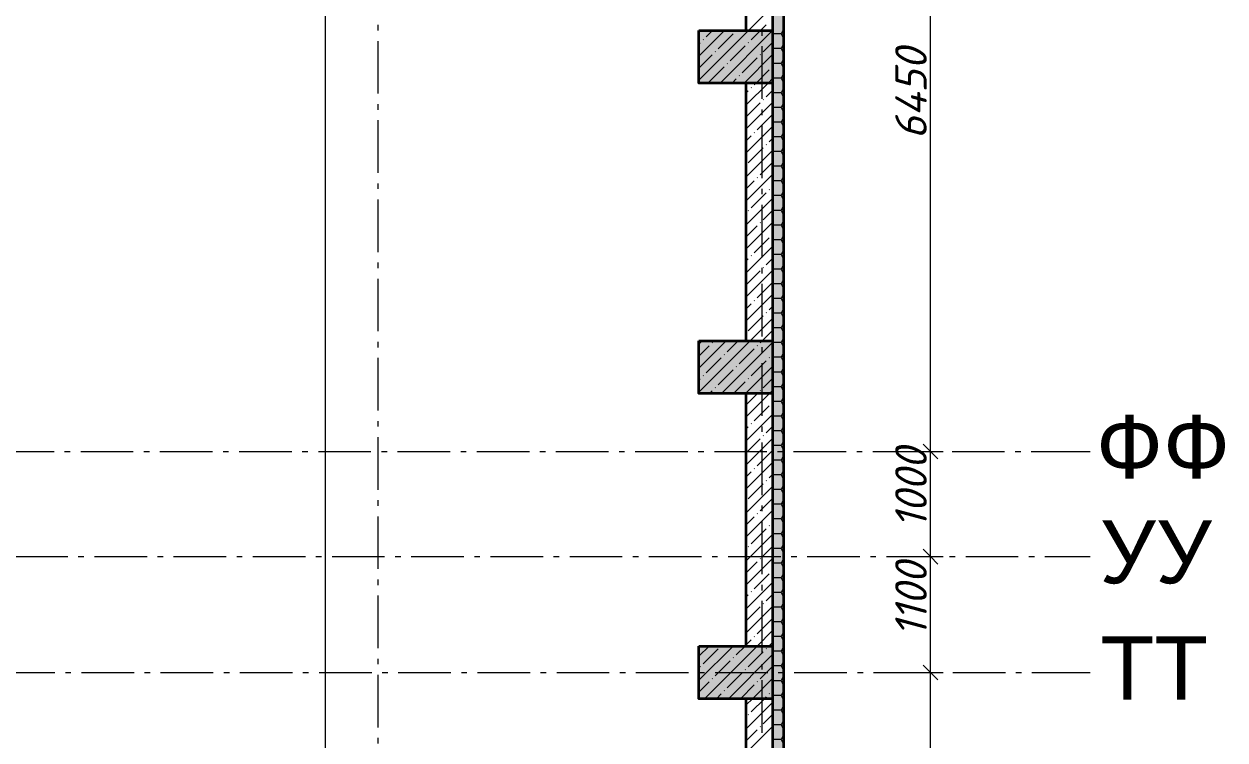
# Model space of a CAD drawing. Header units: millimetres. Extents: x -81576 to 1046824, y -248937 to 691537.
# Drawn here: x 193971 to 205386, y 669599 to 676403 of the extents above; entities that cross this region are included whole.
import ezdxf

# ---------------------------------------------------------------- set-up
doc = ezdxf.new("R2010")
doc.units = ezdxf.units.MM
doc.layers.add('PDF _Геометрия', color=7, linetype='Continuous', true_color=0x1d1d1d)
doc.layers.add('PDF _Сплошная заливка', color=7, linetype='Continuous', true_color=0xffffff)
doc.layers.add('PDF _Текст', color=7, linetype='Continuous')
doc.styles.add('PDF ArialMT', font='arial.ttf')
doc.styles.add('PDF ISOCPEUR Italic', font='isocpeui.ttf')

msp = doc.modelspace()

# ---------------------------------------------------------------- hatches: boundary and pattern name
at = {"layer": 'PDF _Сплошная заливка', "true_color": 0x636466, "transparency": 33554559}
for points in [[(201088, 637747.2), (201188, 637747.2), (201188, 682543.1), (201088, 682543.1), (201088, 653403.1), (201186, 653403.1), (201186, 652803.1), (201088, 652803.1)], [(201188, 637747.2), (201196, 637747.2), (201196, 682551.1), (201188, 682551.1)], [(200386, 675841.1), (201086, 675841.1), (201086, 676341.1), (200386, 676341.1)], [(200386, 672890.8), (201086, 672890.8), (201086, 673390.8), (200386, 673390.8)], [(200386, 669991.1), (201086, 669991.1), (201086, 670491.1), (200386, 670491.1)]]:
    msp.add_hatch(color=251, dxfattribs=at).paths.add_polyline_path(points)

# ---------------------------------------------------------------- linework, layer by layer
at = {"layer": 'PDF _Геометрия', "color": 8, "lineweight": 9, "true_color": 0x808080}
msp.add_lwpolyline([(196836, 634984.7), (196836, 685937.1)], dxfattribs=at)
at = {"layer": 'PDF _Геометрия', "color": 7, "lineweight": 13}
for points in [[(97276, 669786.1), (97276, 682551.1), (97386, 682551.1), (201086, 682551.1), (201196, 682551.1), (201196, 637747.2)], [(201188, 637747.2), (201188, 682543.1), (188186, 682543.1)]]:
    msp.add_lwpolyline(points, dxfattribs=at)
at = {"layer": 'PDF _Геометрия', "color": 7, "lineweight": 9}
for points in [[(201088, 653403.1), (201088, 682443.1), (188186, 682443.1)], [(201086, 653403.1), (201086, 682441.1), (188186, 682441.1)], [(202586.2, 639471.1), (202586.2, 639991.1), (202586.2, 643541.1), (202586.2, 643991.1), (202586.2, 648691.1), (202586.2, 652041.1), (202586.2, 658141.1), (202586.2, 659841.1), (202586.2, 661141.1), (202586.2, 664341.1), (202586.2, 666741.1), (202586.2, 666891.1), (202586.2, 670241.1), (202586.2, 671341.1), (202586.2, 672341.1), (202586.2, 678790.8), (202586.2, 682461.1)], [(197336, 676341.3), (197336, 676394.2)], [(200986, 676291.1), (200986, 676344)], [(197336, 675741.3), (197336, 676241.3)], [(200986, 675691.1), (200986, 676191.1)], [(197336, 675588.4), (197336, 675641.3)], [(200986, 675538.2), (200986, 675591.1)], [(197336, 674988.4), (197336, 675488.4)], [(200986, 674938.2), (200986, 675438.2)], [(197336, 674835.5), (197336, 674888.4)], [(200986, 674785.3), (200986, 674838.2)], [(197336, 674235.5), (197336, 674735.5)], [(200986, 674185.3), (200986, 674685.3)], [(197336, 674082.5), (197336, 674135.5)], [(197336, 673482.5), (197336, 673982.5)], [(200986, 674032.4), (200986, 674085.3)], [(200986, 673432.4), (200986, 673932.4)], [(197336, 673329.6), (197336, 673382.5)], [(200986, 673279.5), (200986, 673332.4)], [(197336, 672729.6), (197336, 673229.6)], [(200986, 672679.5), (200986, 673179.5)], [(197336, 672576.7), (197336, 672629.6)], [(200986, 672526.5), (200986, 672579.5)], [(197336, 671976.7), (197336, 672476.7)], [(200986, 671926.5), (200986, 672426.5)], [(202516.2, 672411.1), (202586.2, 672341.1), (202656.2, 672271.1)], [(193756.5, 672341.1), (194256.5, 672341.1)], [(194356.5, 672341.1), (194409.4, 672341.1)], [(194509.4, 672341.1), (195009.4, 672341.1)], [(195109.4, 672341.1), (195162.3, 672341.1)], [(195262.3, 672341.1), (195762.3, 672341.1)], [(195862.3, 672341.1), (195915.3, 672341.1)], [(196015.3, 672341.1), (196515.3, 672341.1)], [(196615.3, 672341.1), (196668.2, 672341.1)], [(196768.2, 672341.1), (197268.2, 672341.1)], [(197368.2, 672341.1), (197421.1, 672341.1)], [(197521.1, 672341.1), (198021.1, 672341.1)], [(198121.1, 672341.1), (198174, 672341.1)], [(198274, 672341.1), (198774, 672341.1)], [(198874, 672341.1), (198926.9, 672341.1)], [(199026.9, 672341.1), (199526.9, 672341.1)], [(199626.9, 672341.1), (199679.8, 672341.1)], [(199779.8, 672341.1), (200279.8, 672341.1)], [(200379.8, 672341.1), (200432.8, 672341.1)], [(200532.8, 672341.1), (201032.8, 672341.1)], [(201132.8, 672341.1), (201185.7, 672341.1)], [(201285.7, 672341.1), (201785.7, 672341.1)], [(201885.7, 672341.1), (201938.6, 672341.1)], [(202038.6, 672341.1), (202538.6, 672341.1)], [(202487.2, 672341.1), (202586.2, 672341.1), (202706.2, 672341.1)], [(202638.6, 672341.1), (202691.5, 672341.1)], [(202791.5, 672341.1), (203291.5, 672341.1)], [(203391.5, 672341.1), (203444.4, 672341.1)], [(203544.4, 672341.1), (204103.9, 672341.1)], [(197336, 671823.8), (197336, 671876.7)], [(200986, 671773.6), (200986, 671826.5)], [(197336, 671223.8), (197336, 671723.8)], [(200986, 671173.6), (200986, 671673.6)], [(202516.2, 671411.1), (202586.2, 671341.1), (202656.2, 671271.1)], [(193886.8, 671341.1), (194386.8, 671341.1)], [(194486.8, 671341.1), (194539.8, 671341.1)], [(194639.8, 671341.1), (195139.8, 671341.1)], [(195239.8, 671341.1), (195292.7, 671341.1)], [(195392.7, 671341.1), (195892.7, 671341.1)], [(195992.7, 671341.1), (196045.6, 671341.1)], [(196145.6, 671341.1), (196645.6, 671341.1)], [(196745.6, 671341.1), (196798.5, 671341.1)], [(196898.5, 671341.1), (197398.5, 671341.1)], [(197498.5, 671341.1), (197551.4, 671341.1)], [(197651.4, 671341.1), (198151.4, 671341.1)], [(198251.4, 671341.1), (198304.3, 671341.1)], [(198404.3, 671341.1), (198904.3, 671341.1)], [(199004.3, 671341.1), (199057.3, 671341.1)], [(199157.3, 671341.1), (199657.3, 671341.1)], [(199757.3, 671341.1), (199810.2, 671341.1)], [(199910.2, 671341.1), (200410.2, 671341.1)], [(200510.2, 671341.1), (200563.1, 671341.1)], [(200663.1, 671341.1), (201163.1, 671341.1)], [(201263.1, 671341.1), (201316, 671341.1)], [(201416, 671341.1), (201916, 671341.1)], [(202016, 671341.1), (202068.9, 671341.1)], [(202168.9, 671341.1), (202668.9, 671341.1)], [(202487.2, 671341.1), (202586.2, 671341.1), (202706.2, 671341.1)], [(202768.9, 671341.1), (202821.8, 671341.1)], [(202921.8, 671341.1), (203421.8, 671341.1)], [(203521.8, 671341.1), (203574.8, 671341.1)], [(203674.8, 671341.1), (204103.9, 671341.1)], [(197336, 671070.9), (197336, 671123.8)], [(200986, 671020.7), (200986, 671073.6)], [(197336, 670470.9), (197336, 670970.9)], [(200986, 670420.7), (200986, 670920.7)], [(197336, 670318), (197336, 670370.9)], [(200986, 670267.8), (200986, 670320.7)], [(193763.5, 670241.1), (194263.5, 670241.1)], [(194363.5, 670241.1), (194416.4, 670241.1)], [(194516.4, 670241.1), (195016.4, 670241.1)], [(195116.4, 670241.1), (195169.3, 670241.1)], [(195269.3, 670241.1), (195769.3, 670241.1)], [(195869.3, 670241.1), (195922.3, 670241.1)], [(196022.3, 670241.1), (196522.3, 670241.1)], [(196622.3, 670241.1), (196675.2, 670241.1)], [(196775.2, 670241.1), (197275.2, 670241.1)], [(197336, 669718), (197336, 670218)], [(197375.2, 670241.1), (197428.1, 670241.1)], [(197528.1, 670241.1), (198028.1, 670241.1)], [(198128.1, 670241.1), (198181, 670241.1)], [(198281, 670241.1), (198781, 670241.1)], [(198881, 670241.1), (198933.9, 670241.1)], [(199033.9, 670241.1), (199533.9, 670241.1)], [(199633.9, 670241.1), (199686.8, 670241.1)], [(199786.8, 670241.1), (200286.8, 670241.1)], [(200386.8, 670241.1), (200439.8, 670241.1)], [(200539.8, 670241.1), (201039.8, 670241.1)], [(201139.8, 670241.1), (201192.7, 670241.1)], [(201292.7, 670241.1), (201792.7, 670241.1)], [(201892.7, 670241.1), (201945.6, 670241.1)], [(202045.6, 670241.1), (202545.6, 670241.1)], [(202487.2, 670241.1), (202586.2, 670241.1), (202706.2, 670241.1)], [(202516.2, 670311.1), (202586.2, 670241.1), (202656.2, 670171.1)], [(202645.6, 670241.1), (202698.5, 670241.1)], [(202798.5, 670241.1), (203298.5, 670241.1)], [(203398.5, 670241.1), (203451.4, 670241.1)], [(203551.4, 670241.1), (204103.9, 670241.1)], [(200986, 669667.8), (200986, 670167.8)], [(197336, 669565), (197336, 669618)]]:
    msp.add_lwpolyline(points, dxfattribs=at)
at = {"layer": 'PDF _Геометрия', "color": 7, "lineweight": 35}
for points in [[(193086, 678640.8), (193086, 680490.8), (193336, 680490.8), (193336, 678790.8), (200836, 678790.8), (200836, 682190.8), (193336, 682190.8), (193336, 682440.8), (201086, 682440.8), (201086, 682190.8), (201086, 678540.8), (201086, 653403.1)], [(200836, 676341.1), (200836, 678290.8)], [(200836, 673390.8), (200836, 675841.1)], [(200836, 670491.1), (200836, 672890.8)], [(200836, 667141.1), (200836, 669991.1)]]:
    msp.add_lwpolyline(points, dxfattribs=at)
at = {"layer": 'PDF _Геометрия', "lineweight": 9}
for points in [[(201086, 676568.8), (200858.3, 676341.1), (200386, 675868.8)], [(201026.2, 676395), (200972.4, 676341.1), (200883.7, 676252.4)], [(200402.1, 676341.1), (200386, 676325)], [(200630.2, 676341.1), (200386, 676096.9)], [(200516.2, 676341.1), (200456, 676280.9)], [(200712.6, 676309.4), (200570, 676166.9)], [(201086, 676340.7), (200586.4, 675841.1)], [(200743.5, 676340.3), (200741.1, 676337.9)], [(201166.5, 676308.5), (201088, 676308.5)], [(201188, 676345.9), (201166.5, 676308.5)], [(201166.5, 676308.5), (201188, 676271.1)], [(200399, 676223.9), (200386, 676211)], [(200429.9, 676254.8), (200427.5, 676252.4)], [(200826.7, 676195.4), (200684.1, 676052.8)], [(200857.5, 676226.3), (200855.2, 676223.9)], [(201086, 676226.7), (200997.7, 676138.4)], [(201166.5, 676168.8), (201088, 676168.8)], [(201188, 676206.2), (201166.5, 676168.9)], [(201166.5, 676168.8), (201188, 676131.5)], [(200513, 676109.8), (200386, 675982.9)], [(200543.9, 676140.7), (200541.5, 676138.4)], [(200940.7, 676081.3), (200798.1, 675938.8)], [(201086, 676112.6), (200814.5, 675841.1)], [(200971.6, 676112.2), (200969.2, 676109.8)], [(201166.5, 676029.2), (201088, 676029.2)], [(201188, 676066.5), (201166.5, 676029.2)], [(201166.5, 676029.2), (201188, 675991.8)], [(200627.1, 675995.8), (200484.5, 675853.2)], [(200658, 676026.7), (200655.6, 676024.3)], [(201054.8, 675967.3), (200928.6, 675841.1), (200912.2, 675824.7)], [(201085.6, 675998.2), (201083.3, 675995.8)], [(201188, 675926.9), (201166.5, 675889.5)], [(200741.1, 675881.7), (200700.5, 675841.1)], [(200772, 675912.6), (200769.6, 675910.3)], [(201086, 675884.5), (201042.6, 675841.1), (200836, 675634.5)], [(201166.5, 675889.5), (201088, 675889.5)], [(201166.5, 675889.5), (201188, 675852.1)], [(200855.2, 675767.7), (200836, 675748.6)], [(200886.1, 675798.6), (200883.7, 675796.2)], [(201086, 675770.5), (201026.2, 675710.7)], [(201166.5, 675749.8), (201088, 675749.8)], [(201188, 675787.2), (201166.5, 675749.8)], [(201166.5, 675749.8), (201188, 675712.4)], [(201086, 675656.4), (200836, 675406.4)], [(200969.2, 675653.6), (200836, 675520.5)], [(201000.1, 675684.5), (200997.7, 675682.2)], [(201166.5, 675610.1), (201088, 675610.1)], [(201188, 675647.5), (201166.5, 675610.1)], [(201166.5, 675610.1), (201188, 675572.7)], [(201083.3, 675539.6), (200940.7, 675397)], [(201166.5, 675470.4), (201088, 675470.4)], [(201188, 675507.8), (201166.5, 675470.5)], [(201166.5, 675470.4), (201188, 675433.1)], [(201086, 675428.3), (200836, 675178.3)], [(200914.6, 675370.9), (200912.2, 675368.5)], [(201188, 675368.1), (201166.5, 675330.8)], [(200883.7, 675340), (200836, 675292.4)], [(201028.6, 675256.8), (201026.2, 675254.5)], [(201086, 675314.3), (201054.8, 675283)], [(201166.5, 675330.7), (201088, 675330.7)], [(201166.5, 675330.8), (201188, 675293.4)], [(201188, 675228.4), (201166.5, 675191.1)], [(201086, 675200.2), (200836, 674950.2)], [(200997.7, 675226), (200855.2, 675083.4)], [(201166.5, 675191.1), (201088, 675191.1)], [(201166.5, 675191.1), (201188, 675153.7)], [(201086, 675086.2), (200969.2, 674969.3)], [(201166.5, 675051.4), (201088, 675051.4)], [(201188, 675088.8), (201166.5, 675051.4)], [(201166.5, 675051.4), (201188, 675014)], [(201086, 674972.1), (200836, 674722.1)], [(200912.2, 674912.3), (200836, 674836.2)], [(200943.1, 674943.2), (200940.7, 674940.8)], [(201166.5, 674911.7), (201088, 674911.7)], [(201188, 674949.1), (201166.5, 674911.7)], [(201166.5, 674911.7), (201188, 674874.3)], [(201026.2, 674798.3), (200883.7, 674655.7)], [(201057.1, 674829.2), (201054.8, 674826.8)], [(201086, 674858.1), (201083.3, 674855.3)], [(201166.5, 674772), (201088, 674772)], [(201188, 674809.4), (201166.5, 674772)], [(201166.5, 674772), (201188, 674734.6)], [(201086, 674744), (200836, 674494)], [(201188, 674669.7), (201166.5, 674632.4)], [(200857.5, 674629.6), (200855.2, 674627.2)], [(201086, 674630), (200997.7, 674541.7)], [(201166.5, 674632.3), (201088, 674632.3)], [(201166.5, 674632.3), (201188, 674595)], [(201086, 674515.9), (200836, 674265.9)], [(200940.7, 674484.6), (200836, 674380)], [(200971.6, 674515.5), (200969.2, 674513.1)], [(201166.5, 674492.7), (201088, 674492.7)], [(201188, 674530), (201166.5, 674492.7)], [(201166.5, 674492.7), (201188, 674455.3)], [(201054.8, 674370.6), (200912.2, 674228)], [(201085.6, 674401.5), (201083.3, 674399.1)], [(201166.5, 674353), (201088, 674353)], [(201188, 674390.4), (201166.5, 674353)], [(201166.5, 674353), (201188, 674315.6)], [(201086, 674287.8), (200836, 674037.8)], [(200886.1, 674201.9), (200883.7, 674199.5)], [(201166.5, 674213.3), (201088, 674213.3)], [(201188, 674250.7), (201166.5, 674213.3)], [(201166.5, 674213.3), (201188, 674175.9)], [(200855.2, 674171), (200836, 674151.9)], [(201000.1, 674087.8), (200997.7, 674085.5)], [(201086, 674173.8), (201026.2, 674114)], [(201188, 674111), (201166.5, 674073.6)], [(201086, 674059.7), (200836, 673809.7)], [(200969.2, 674057), (200836, 673923.8)], [(201166.5, 674073.6), (201088, 674073.6)], [(201166.5, 674073.6), (201188, 674036.2)], [(201083.3, 673942.9), (200940.7, 673800.3)], [(201166.5, 673933.9), (201088, 673933.9)], [(201188, 673971.3), (201166.5, 673934)], [(201166.5, 673933.9), (201188, 673896.6)], [(201086, 673831.6), (200836, 673581.6)], [(200914.6, 673774.2), (200912.2, 673771.8)], [(201166.5, 673794.3), (201088, 673794.3)], [(201188, 673831.6), (201166.5, 673794.3)], [(201166.5, 673794.3), (201188, 673756.9)], [(200883.7, 673743.3), (200836, 673695.7)], [(201028.6, 673660.2), (201026.2, 673657.8)], [(201086, 673717.6), (201054.8, 673686.3)], [(201166.5, 673654.6), (201088, 673654.6)], [(201188, 673692), (201166.5, 673654.6)], [(201166.5, 673654.6), (201188, 673617.2)], [(201086, 673603.5), (200873.3, 673390.8), (200386, 672903.5)], [(200997.7, 673629.3), (200855.2, 673486.7)], [(201188, 673552.3), (201166.5, 673514.9)], [(201086, 673489.5), (200987.3, 673390.8), (200969.2, 673372.7)], [(201166.5, 673514.9), (201088, 673514.9)], [(201166.5, 673514.9), (201188, 673477.5)], [(201188, 673412.6), (201166.5, 673375.2)], [(200417.1, 673390.8), (200386, 673359.7)], [(200645.2, 673390.8), (200386, 673131.6)], [(200484.5, 673344.1), (200386, 673245.7)], [(200515.4, 673375), (200513, 673372.7)], [(201086, 673375.4), (200601.4, 672890.8)], [(200759.2, 673390.8), (200655.6, 673287.1)], [(200912.2, 673315.6), (200769.6, 673173.1)], [(200943.1, 673346.5), (200940.7, 673344.1)], [(201166.5, 673375.2), (201088, 673375.2)], [(201166.5, 673375.2), (201188, 673337.8)], [(200598.6, 673230.1), (200456, 673087.5)], [(200629.4, 673261), (200627.1, 673258.6)], [(201026.2, 673201.6), (200883.7, 673059)], [(201057.1, 673232.5), (201054.8, 673230.1)], [(201086, 673261.4), (201083.3, 673258.6)], [(201166.5, 673235.5), (201088, 673235.5)], [(201188, 673272.9), (201166.5, 673235.6)], [(201166.5, 673235.5), (201188, 673198.1)], [(200429.9, 673061.4), (200427.5, 673059)], [(200712.6, 673116), (200570, 672973.5)], [(200743.5, 673146.9), (200741.1, 673144.6)], [(201086, 673147.3), (200829.5, 672890.8)], [(201166.5, 673095.8), (201088, 673095.8)], [(201188, 673133.2), (201166.5, 673095.9)], [(201166.5, 673095.9), (201188, 673058.5)], [(200399, 673030.5), (200386, 673017.6)], [(200543.9, 672947.3), (200541.5, 672945)], [(200826.7, 673002), (200715.4, 672890.8)], [(200857.5, 673032.9), (200855.2, 673030.5)], [(201086, 673033.3), (200997.7, 672945)], [(201166.5, 672956.2), (201088, 672956.2)], [(201188, 672993.5), (201166.5, 672956.2)], [(201166.5, 672956.2), (201188, 672918.8)], [(200513, 672916.5), (200487.3, 672890.8)], [(201086, 672919.2), (201057.6, 672890.8), (200836, 672669.2)], [(200940.7, 672887.9), (200836, 672783.3)], [(200971.6, 672918.8), (200969.2, 672916.5)], [(201188, 672853.9), (201166.5, 672816.5)], [(201054.8, 672773.9), (200912.2, 672631.3)], [(201085.6, 672804.8), (201083.3, 672802.4)], [(201166.5, 672816.5), (201088, 672816.5)], [(201166.5, 672816.5), (201188, 672779.1)], [(201086, 672691.1), (200836, 672441.1)], [(200886.1, 672605.2), (200883.7, 672602.8)], [(201166.5, 672676.8), (201088, 672676.8)], [(201188, 672714.2), (201166.5, 672676.8)], [(201166.5, 672676.8), (201188, 672639.4)], [(200855.2, 672574.3), (200836, 672555.2)], [(201000.1, 672491.1), (200997.7, 672488.8)], [(201086, 672577.1), (201026.2, 672517.3)], [(201166.5, 672537.1), (201088, 672537.1)], [(201188, 672574.5), (201166.5, 672537.1)], [(201166.5, 672537.1), (201188, 672499.7)], [(201086, 672463), (200836, 672213)], [(200969.2, 672460.3), (200836, 672327.1)], [(201166.5, 672397.4), (201088, 672397.4)], [(201188, 672434.8), (201166.5, 672397.5)], [(201166.5, 672397.4), (201188, 672360.1)], [(201083.3, 672346.2), (200940.7, 672203.7)], [(201188, 672295.1), (201166.5, 672257.8)], [(201086, 672234.9), (200836, 671984.9)], [(200883.7, 672146.6), (200836, 672099)], [(200914.6, 672177.5), (200912.2, 672175.1)], [(201166.5, 672257.8), (201088, 672257.8)], [(201166.5, 672257.8), (201188, 672220.4)], [(201188, 672155.5), (201166.5, 672118.1)], [(200997.7, 672032.6), (200855.2, 671890)], [(201028.6, 672063.5), (201026.2, 672061.1)], [(201086, 672120.9), (201054.8, 672089.6)], [(201166.5, 672118.1), (201088, 672118.1)], [(201166.5, 672118.1), (201188, 672080.7)], [(201086, 672006.8), (200836, 671756.8)], [(201166.5, 671978.4), (201088, 671978.4)], [(201188, 672015.8), (201166.5, 671978.4)], [(201166.5, 671978.4), (201188, 671941)], [(201086, 671892.8), (200969.2, 671776)], [(201166.5, 671838.7), (201088, 671838.7)], [(201188, 671876.1), (201166.5, 671838.7)], [(201166.5, 671838.7), (201188, 671801.3)], [(201086, 671778.7), (200836, 671528.7)], [(200912.2, 671718.9), (200836, 671642.8)], [(200943.1, 671749.8), (200940.7, 671747.5)], [(201166.5, 671699), (201088, 671699)], [(201188, 671736.4), (201166.5, 671699.1)], [(201166.5, 671699), (201188, 671661.7)], [(201026.2, 671604.9), (200883.7, 671462.3)], [(201057.1, 671635.8), (201054.8, 671633.4)], [(201086, 671664.7), (201083.3, 671661.9)], [(201188, 671596.7), (201166.5, 671559.4)], [(201086, 671550.6), (200836, 671300.6)], [(201166.5, 671559.4), (201088, 671559.4)], [(201166.5, 671559.4), (201188, 671522)], [(200857.5, 671436.2), (200855.2, 671433.8)], [(201086, 671436.6), (200997.7, 671348.3)], [(201166.5, 671419.7), (201088, 671419.7)], [(201188, 671457.1), (201166.5, 671419.7)], [(201166.5, 671419.7), (201188, 671382.3)], [(201086, 671322.5), (200836, 671072.5)], [(200940.7, 671291.3), (200836, 671186.6)], [(200971.6, 671322.1), (200969.2, 671319.8)], [(201166.5, 671280), (201088, 671280)], [(201188, 671317.4), (201166.5, 671280)], [(201166.5, 671280), (201188, 671242.6)], [(201054.8, 671177.2), (200912.2, 671034.6)], [(201085.6, 671208.1), (201083.3, 671205.7)], [(201166.5, 671140.3), (201088, 671140.3)], [(201188, 671177.7), (201166.5, 671140.3)], [(201166.5, 671140.3), (201188, 671102.9)], [(201086, 671094.4), (200836, 670844.4)], [(200886.1, 671008.5), (200883.7, 671006.1)], [(201188, 671038), (201166.5, 671000.7)], [(200855.2, 670977.6), (200836, 670958.5)], [(201000.1, 670894.5), (200997.7, 670892.1)], [(201086, 670980.4), (201026.2, 670920.6)], [(201166.5, 671000.6), (201088, 671000.6)], [(201166.5, 671000.6), (201188, 670963.2)], [(201188, 670898.3), (201166.5, 670861)], [(201086, 670866.3), (200836, 670616.3)], [(200969.2, 670863.6), (200836, 670730.4)], [(201166.5, 670860.9), (201088, 670860.9)], [(201166.5, 670861), (201188, 670823.6)], [(201083.3, 670749.5), (200940.7, 670607)], [(201166.5, 670721.3), (201088, 670721.3)], [(201188, 670758.6), (201166.5, 670721.3)], [(201166.5, 670721.3), (201188, 670683.9)], [(201086, 670638.2), (200938.9, 670491.1), (200438.9, 669991.1)], [(200883.7, 670549.9), (200836, 670502.3)], [(200914.6, 670580.8), (200912.2, 670578.4)], [(201166.5, 670581.6), (201088, 670581.6)], [(201188, 670619), (201166.5, 670581.6)], [(201166.5, 670581.6), (201188, 670544.2)], [(200482.7, 670491.1), (200386, 670394.4)], [(200710.8, 670491.1), (200386, 670166.3)], [(200570, 670464.4), (200427.5, 670321.8)], [(200824.9, 670491.1), (200741.1, 670407.4)], [(200997.7, 670435.9), (200855.2, 670293.3)], [(201028.6, 670466.8), (201026.2, 670464.4)], [(201086, 670524.2), (201054.8, 670492.9)], [(201166.5, 670441.9), (201088, 670441.9)], [(201188, 670479.3), (201166.5, 670441.9)], [(201166.5, 670441.9), (201188, 670404.5)], [(200684.1, 670350.3), (200541.5, 670207.8)], [(201086, 670410.2), (200667, 669991.1)], [(200715, 670381.2), (200712.6, 670378.9)], [(201188, 670339.6), (201166.5, 670302.2)], [(200401.3, 670295.7), (200399, 670293.3)], [(200798.1, 670236.3), (200655.6, 670093.7)], [(200829, 670267.2), (200826.7, 670264.8)], [(201086, 670296.1), (200969.2, 670179.3)], [(201166.5, 670302.2), (201088, 670302.2)], [(201166.5, 670302.2), (201188, 670264.8)], [(200484.5, 670150.8), (200386, 670052.3)], [(200515.4, 670181.6), (200513, 670179.3)], [(200912.2, 670122.3), (200781.1, 669991.1)], [(201086, 670182.1), (200895.1, 669991.1), (200836, 669932.1)], [(200943.1, 670153.1), (200940.7, 670150.8)], [(201166.5, 670162.5), (201088, 670162.5)], [(201188, 670199.9), (201166.5, 670162.6)], [(201166.5, 670162.5), (201188, 670125.2)], [(200598.6, 670036.7), (200553, 669991.1)], [(200629.4, 670067.6), (200627.1, 670065.2)], [(201026.2, 670008.2), (201009.2, 669991.1), (200883.7, 669865.6)], [(201057.1, 670039.1), (201054.8, 670036.7)], [(201086, 670068), (201083.3, 670065.2)], [(201166.5, 670022.9), (201088, 670022.9)], [(201188, 670060.2), (201166.5, 670022.9)], [(201166.5, 670022.9), (201188, 669985.5)], [(201086, 669954), (200836, 669704)], [(201166.5, 669883.2), (201088, 669883.2)], [(201188, 669920.6), (201166.5, 669883.2)], [(201166.5, 669883.2), (201188, 669845.8)], [(200857.5, 669839.5), (200855.2, 669837.1)], [(201086, 669839.9), (200997.7, 669751.6)], [(201188, 669780.9), (201166.5, 669743.5)], [(201086, 669725.9), (200836, 669475.9)], [(200940.7, 669694.6), (200836, 669589.9)], [(200971.6, 669725.4), (200969.2, 669723.1)], [(201166.5, 669743.5), (201088, 669743.5)], [(201166.5, 669743.5), (201188, 669706.1)], [(201188, 669641.2), (201166.5, 669603.8)], [(201085.6, 669611.4), (201083.3, 669609)], [(201166.5, 669603.8), (201088, 669603.8)], [(201166.5, 669603.8), (201188, 669566.4)]]:
    msp.add_lwpolyline(points, dxfattribs=at)
at = {"layer": 'PDF _Геометрия', "color": 7, "lineweight": 35}
for points in [[(200386, 676341.1), (201086, 676341.1), (201086, 675841.1), (200386, 675841.1)], [(200386, 673390.8), (201086, 673390.8), (201086, 672890.8), (200386, 672890.8)], [(200386, 670491.1), (201086, 670491.1), (201086, 669991.1), (200386, 669991.1)]]:
    msp.add_lwpolyline(points, close=True, dxfattribs=at)

# ---------------------------------------------------------------- texts
at = {"layer": 'PDF _Текст', "char_height": 300, "attachment_point": 4, "rotation": 90, "style": 'PDF ISOCPEUR Italic'}
for s, insert in [('6450', (202401.5, 675305.4)), ('1000', (202401.5, 671607.4)), ('1100', (202401.5, 670576.6))]:
    msp.add_mtext(s, dxfattribs=dict(at, insert=insert))
at = {"layer": 'PDF _Текст', "char_height": 600, "attachment_point": 4, "style": 'PDF ArialMT'}
for s, insert in [('ФФ', (204160.1, 672383.5)), ('УУ', (204195.7, 671383.5)), ('ТТ', (204202, 670283.5))]:
    msp.add_mtext(s, dxfattribs=dict(at, insert=insert))

doc.saveas('drawing.dxf')
